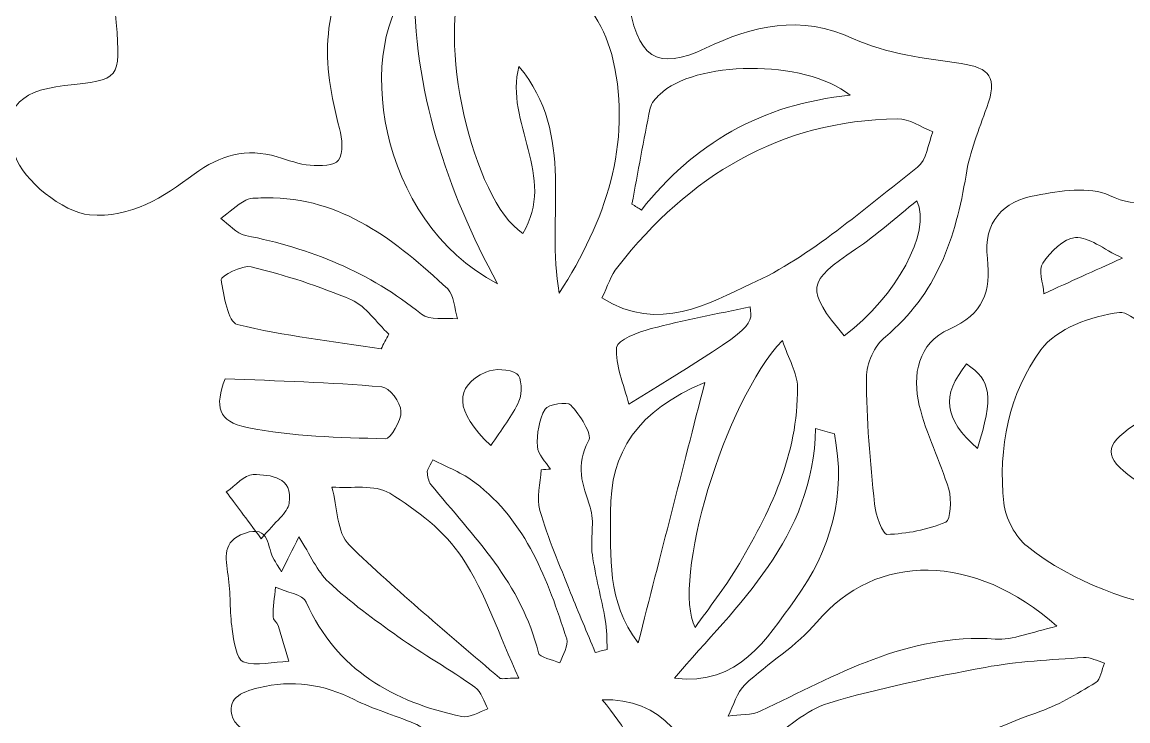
# Model space of a CAD drawing. Header units: inches. Extents: x 0.32 to 8.1, y -8.39 to -0.61.
# Drawn here: x 6.251 to 7.478, y -3.814 to -3.039 of the extents above; entities that cross this region are included whole.
import ezdxf

# ---------------------------------------------------------------- set-up
doc = ezdxf.new("R2010")
doc.units = ezdxf.units.IN
doc.header["$MEASUREMENT"] = 0
doc.layers.add('Layer 1', color=7, linetype='Continuous')

# ---------------------------------------------------------------- blocks, each defined once
blk = doc.blocks.new('block 2')
at = {"layer": 'Layer 1', "lineweight": 0}
for points, knots in [([(0.316, -8.3941), (0.316, -5.7992), (0.316, -3.2043), (0.316, -0.6095), (2.9109, -0.6095), (5.5058, -0.6095), (8.1006, -0.6095), (8.1006, -3.2034), (8.1006, -5.7974), (8.1006, -8.3939), (8.0751, -8.3939), (8.055, -8.3939), (8.0349, -8.3939), (5.4619, -8.394), (2.889, -8.394), (0.316, -8.3941)], [0, 0, 0, 0, 1, 1, 1, 2, 2, 2, 3, 3, 3, 4, 4, 4, 5, 5, 5, 5]), ([(6.9234, -3.0086), (6.932, -3.0807), (6.9563, -3.093), (7.0093, -3.0679), (7.0613, -3.0433), (7.1145, -3.0299), (7.1736, -3.0573), (7.2099, -3.0742), (7.2526, -3.0791), (7.293, -3.0849), (7.325, -3.0895), (7.3335, -3.1008), (7.3215, -3.1336), (7.3125, -3.1582), (7.3026, -3.1831), (7.2984, -3.2088), (7.287, -3.2781), (7.2658, -3.341), (7.2089, -3.3879), (7.1971, -3.3977), (7.1878, -3.4179), (7.1878, -3.4333), (7.1878, -3.48), (7.1922, -3.5267), (7.1968, -3.5733), (7.198, -3.5855), (7.2062, -3.6074), (7.2106, -3.6073), (7.2327, -3.6065), (7.2556, -3.6023), (7.2759, -3.5937), (7.2814, -3.5914), (7.2826, -3.5687), (7.2792, -3.5572), (7.2699, -3.5258), (7.2541, -3.4961), (7.2466, -3.4644), (7.2385, -3.4305), (7.245, -3.3948), (7.2799, -3.3796), (7.3177, -3.3631), (7.3266, -3.3375), (7.3221, -3.301), (7.3172, -3.2605), (7.3397, -3.2376), (7.3761, -3.2311), (7.4029, -3.2263), (7.4353, -3.2208), (7.4577, -3.2313), (7.4904, -3.2468), (7.5136, -3.2387), (7.5438, -3.2283), (7.5777, -3.2166), (7.582, -3.2001), (7.5695, -3.172), (7.527, -3.0763), (7.4875, -2.979), (7.4406, -2.8855), (7.3959, -2.7962), (7.3439, -2.7107), (7.2939, -2.6241), (7.2833, -2.6057), (7.2677, -2.59), (7.2502, -2.5676), (7.2191, -2.6203), (7.1781, -2.6319), (7.1289, -2.6317), (7.0763, -2.6314), (7.0694, -2.6461), (7.0958, -2.6932), (7.1327, -2.7592), (7.146, -2.8252), (7.1052, -2.8949), (7.0978, -2.9076), (7.0946, -2.9234), (7.0922, -2.9383), (7.0828, -2.9984), (7.0714, -3.0084), (7.0085, -3.0086), (6.9811, -3.0086), (6.9537, -3.0086), (6.9234, -3.0086)], [0, 0, 0, 0, 1, 1, 1, 2, 2, 2, 3, 3, 3, 4, 4, 4, 5, 5, 5, 6, 6, 6, 7, 7, 7, 8, 8, 8, 9, 9, 9, 10, 10, 10, 11, 11, 11, 12, 12, 12, 13, 13, 13, 14, 14, 14, 15, 15, 15, 16, 16, 16, 17, 17, 17, 18, 18, 18, 19, 19, 19, 20, 20, 20, 21, 21, 21, 22, 22, 22, 23, 23, 23, 24, 24, 24, 25, 25, 25, 26, 26, 26, 27, 27, 27, 27]), ([(6.9234, -3.0086), (6.9537, -3.0086), (6.9811, -3.0086), (7.0085, -3.0086), (7.0714, -3.0084), (7.0828, -2.9984), (7.0922, -2.9383), (7.0946, -2.9234), (7.0978, -2.9076), (7.1052, -2.8949), (7.146, -2.8252), (7.1327, -2.7592), (7.0958, -2.6932), (7.0694, -2.6461), (7.0763, -2.6314), (7.1289, -2.6317), (7.1781, -2.6319), (7.2191, -2.6203), (7.2502, -2.5676), (7.2677, -2.59), (7.2833, -2.6057), (7.2939, -2.6241), (7.3439, -2.7107), (7.3959, -2.7962), (7.4406, -2.8855), (7.4875, -2.979), (7.527, -3.0763), (7.5695, -3.172), (7.582, -3.2001), (7.5777, -3.2166), (7.5438, -3.2283), (7.5136, -3.2387), (7.4904, -3.2468), (7.4577, -3.2313), (7.4353, -3.2208), (7.4029, -3.2263), (7.3761, -3.2311), (7.3397, -3.2376), (7.3172, -3.2605), (7.3221, -3.301), (7.3266, -3.3375), (7.3177, -3.3631), (7.2799, -3.3796), (7.245, -3.3948), (7.2385, -3.4305), (7.2466, -3.4644), (7.2541, -3.4961), (7.2699, -3.5258), (7.2792, -3.5572), (7.2826, -3.5687), (7.2814, -3.5914), (7.2759, -3.5937), (7.2556, -3.6023), (7.2327, -3.6065), (7.2106, -3.6073), (7.2062, -3.6074), (7.198, -3.5855), (7.1968, -3.5733), (7.1922, -3.5267), (7.1878, -3.48), (7.1878, -3.4333), (7.1878, -3.4179), (7.1971, -3.3977), (7.2089, -3.3879), (7.2658, -3.341), (7.287, -3.2781), (7.2984, -3.2088), (7.3026, -3.1831), (7.3125, -3.1582), (7.3215, -3.1336), (7.3335, -3.1008), (7.325, -3.0895), (7.293, -3.0849), (7.2526, -3.0791), (7.2099, -3.0742), (7.1736, -3.0573), (7.1145, -3.0299), (7.0613, -3.0433), (7.0093, -3.0679), (6.9563, -3.093), (6.932, -3.0807), (6.9234, -3.0086)], [0, 0, 0, 0, 1, 1, 1, 2, 2, 2, 3, 3, 3, 4, 4, 4, 5, 5, 5, 6, 6, 6, 7, 7, 7, 8, 8, 8, 9, 9, 9, 10, 10, 10, 11, 11, 11, 12, 12, 12, 13, 13, 13, 14, 14, 14, 15, 15, 15, 16, 16, 16, 17, 17, 17, 18, 18, 18, 19, 19, 19, 20, 20, 20, 21, 21, 21, 22, 22, 22, 23, 23, 23, 24, 24, 24, 25, 25, 25, 26, 26, 26, 27, 27, 27, 27]), ([(6.6853, -2.7637), (6.6801, -2.7698), (6.6756, -2.774), (6.6724, -2.779), (6.6059, -2.8845), (6.5152, -2.945), (6.3858, -2.9341), (6.3612, -2.9321), (6.3496, -2.9448), (6.3499, -2.9674), (6.3503, -2.9914), (6.3537, -3.0154), (6.3556, -3.0394), (6.3604, -3.1027), (6.3604, -3.1027), (6.2981, -3.1094), (6.2438, -3.1153), (6.2282, -3.1375), (6.2434, -3.187), (6.2517, -3.214), (6.2966, -3.2502), (6.3258, -3.2527), (6.3718, -3.2568), (6.408, -3.2329), (6.4419, -3.2077), (6.4709, -3.1861), (6.4998, -3.1781), (6.5342, -3.1884), (6.5463, -3.1921), (6.5585, -3.1967), (6.5709, -3.1977), (6.5816, -3.1985), (6.5982, -3.1984), (6.6021, -3.1922), (6.6076, -3.1836), (6.6064, -3.1683), (6.6034, -3.1571), (6.5836, -3.085), (6.5802, -3.017), (6.6324, -2.9538), (6.6603, -2.92), (6.682, -2.8806), (6.7026, -2.8416), (6.7169, -2.8146), (6.7162, -2.7861), (6.6853, -2.7637)], [0, 0, 0, 0, 1, 1, 1, 2, 2, 2, 3, 3, 3, 4, 4, 4, 5, 5, 5, 6, 6, 6, 7, 7, 7, 8, 8, 8, 9, 9, 9, 10, 10, 10, 11, 11, 11, 12, 12, 12, 13, 13, 13, 14, 14, 14, 15, 15, 15, 15]), ([(6.6853, -2.7637), (6.7162, -2.7861), (6.7169, -2.8146), (6.7026, -2.8416), (6.682, -2.8806), (6.6603, -2.92), (6.6324, -2.9538), (6.5802, -3.017), (6.5836, -3.085), (6.6034, -3.1571), (6.6064, -3.1683), (6.6076, -3.1836), (6.6021, -3.1922), (6.5982, -3.1984), (6.5816, -3.1985), (6.5709, -3.1977), (6.5585, -3.1967), (6.5463, -3.1921), (6.5342, -3.1884), (6.4998, -3.1781), (6.4709, -3.1861), (6.4419, -3.2077), (6.408, -3.2329), (6.3718, -3.2568), (6.3258, -3.2527), (6.2966, -3.2502), (6.2517, -3.214), (6.2434, -3.187), (6.2282, -3.1375), (6.2438, -3.1153), (6.2981, -3.1094), (6.3604, -3.1027), (6.3604, -3.1027), (6.3556, -3.0394), (6.3537, -3.0154), (6.3503, -2.9914), (6.3499, -2.9674), (6.3496, -2.9448), (6.3612, -2.9321), (6.3858, -2.9341), (6.5152, -2.945), (6.6059, -2.8845), (6.6724, -2.779), (6.6756, -2.774), (6.6801, -2.7698), (6.6853, -2.7637)], [0, 0, 0, 0, 1, 1, 1, 2, 2, 2, 3, 3, 3, 4, 4, 4, 5, 5, 5, 6, 6, 6, 7, 7, 7, 8, 8, 8, 9, 9, 9, 10, 10, 10, 11, 11, 11, 12, 12, 12, 13, 13, 13, 14, 14, 14, 15, 15, 15, 15]), ([(6.7424, -2.9863), (6.7096, -3.0539), (6.7509, -3.2364), (6.8065, -3.2733), (6.8451, -3.211), (6.7859, -3.1495), (6.8023, -3.0882), (6.8663, -3.1639), (6.8314, -3.2554), (6.8471, -3.3395), (6.8988, -3.2593), (6.9277, -3.1741), (6.907, -3.0818), (6.8903, -3.0075), (6.8281, -2.97), (6.7693, -2.9331), (6.7658, -2.935), (6.7624, -2.937), (6.759, -2.9389), (6.7644, -2.9638), (6.7698, -2.9887), (6.7753, -3.0136), (6.7727, -3.0146), (6.7702, -3.0156), (6.7676, -3.0166), (6.7601, -3.0076), (6.7526, -2.9986), (6.7424, -2.9863)], [0, 0, 0, 0, 1, 1, 1, 2, 2, 2, 3, 3, 3, 4, 4, 4, 5, 5, 5, 6, 6, 6, 7, 7, 7, 8, 8, 8, 9, 9, 9, 9]), ([(6.7424, -2.9863), (6.7526, -2.9986), (6.7601, -3.0076), (6.7676, -3.0166), (6.7702, -3.0156), (6.7727, -3.0146), (6.7753, -3.0136), (6.7698, -2.9887), (6.7644, -2.9638), (6.759, -2.9389), (6.7624, -2.937), (6.7658, -2.935), (6.7693, -2.9331), (6.8281, -2.97), (6.8903, -3.0075), (6.907, -3.0818), (6.9277, -3.1741), (6.8988, -3.2593), (6.8471, -3.3395), (6.8314, -3.2554), (6.8663, -3.1639), (6.8023, -3.0882), (6.7859, -3.1495), (6.8451, -3.211), (6.8065, -3.2733), (6.7509, -3.2364), (6.7096, -3.0539), (6.7424, -2.9863)], [0, 0, 0, 0, 1, 1, 1, 2, 2, 2, 3, 3, 3, 4, 4, 4, 5, 5, 5, 6, 6, 6, 7, 7, 7, 8, 8, 8, 9, 9, 9, 9]), ([(6.6861, -2.9935), (6.6182, -3.0637), (6.6443, -3.2594), (6.7785, -3.3291), (6.7219, -3.2244), (6.6849, -3.1144), (6.6861, -2.9935)], [0, 0, 0, 0, 1, 1, 1, 2, 2, 2, 2]), ([(6.6861, -2.9935), (6.6849, -3.1144), (6.7219, -3.2244), (6.7785, -3.3291), (6.6443, -3.2594), (6.6182, -3.0637), (6.6861, -2.9935)], [0, 0, 0, 0, 1, 1, 1, 2, 2, 2, 2]), ([(6.9278, -3.2409), (6.9313, -3.243), (6.9347, -3.2452), (6.9382, -3.2474), (6.9963, -3.1741), (7.071, -3.1299), (7.1698, -3.1201), (7.1187, -3.079), (6.9959, -3.0822), (6.9586, -3.1191), (6.9542, -3.1235), (6.9491, -3.1288), (6.9479, -3.1345), (6.9406, -3.1698), (6.9344, -3.2054), (6.9278, -3.2409)], [0, 0, 0, 0, 1, 1, 1, 2, 2, 2, 3, 3, 3, 4, 4, 4, 5, 5, 5, 5]), ([(6.9278, -3.2409), (6.9344, -3.2054), (6.9406, -3.1698), (6.9479, -3.1345), (6.9491, -3.1288), (6.9542, -3.1235), (6.9586, -3.1191), (6.9959, -3.0822), (7.1187, -3.079), (7.1698, -3.1201), (7.071, -3.1299), (6.9963, -3.1741), (6.9382, -3.2474), (6.9347, -3.2452), (6.9313, -3.243), (6.9278, -3.2409)], [0, 0, 0, 0, 1, 1, 1, 2, 2, 2, 3, 3, 3, 4, 4, 4, 5, 5, 5, 5]), ([(6.8945, -3.3449), (6.9575, -3.3847), (7.0138, -3.3503), (7.0598, -3.3294), (7.1272, -3.2988), (7.1846, -3.2457), (7.2447, -3.2), (7.2546, -3.1925), (7.2562, -3.174), (7.2616, -3.1605), (7.2485, -3.1555), (7.2353, -3.1461), (7.2223, -3.1462), (7.0912, -3.1481), (6.9911, -3.21), (6.9119, -3.3103), (6.9044, -3.3197), (6.9008, -3.3322), (6.8945, -3.3449)], [0, 0, 0, 0, 1, 1, 1, 2, 2, 2, 3, 3, 3, 4, 4, 4, 5, 5, 5, 6, 6, 6, 6]), ([(6.8945, -3.3449), (6.9008, -3.3322), (6.9044, -3.3197), (6.9119, -3.3103), (6.9911, -3.21), (7.0912, -3.1481), (7.2223, -3.1462), (7.2353, -3.1461), (7.2485, -3.1555), (7.2616, -3.1605), (7.2562, -3.174), (7.2546, -3.1925), (7.2447, -3.2), (7.1846, -3.2457), (7.1272, -3.2988), (7.0598, -3.3294), (7.0138, -3.3503), (6.9575, -3.3847), (6.8945, -3.3449)], [0, 0, 0, 0, 1, 1, 1, 2, 2, 2, 3, 3, 3, 4, 4, 4, 5, 5, 5, 6, 6, 6, 6]), ([(6.5218, -3.2338), (6.5142, -3.2345), (6.5056, -3.2332), (6.4994, -3.2364), (6.4893, -3.2417), (6.4808, -3.2499), (6.4716, -3.2569), (6.4806, -3.2633), (6.489, -3.2736), (6.4989, -3.2756), (6.5708, -3.2899), (6.6367, -3.3159), (6.6941, -3.363), (6.703, -3.3702), (6.7206, -3.3667), (6.7342, -3.3682), (6.7308, -3.3569), (6.7308, -3.342), (6.7233, -3.335), (6.6663, -3.2817), (6.6063, -3.2331), (6.5218, -3.2338)], [0, 0, 0, 0, 1, 1, 1, 2, 2, 2, 3, 3, 3, 4, 4, 4, 5, 5, 5, 6, 6, 6, 7, 7, 7, 7]), ([(6.5218, -3.2338), (6.6063, -3.2331), (6.6663, -3.2817), (6.7233, -3.335), (6.7308, -3.342), (6.7308, -3.3569), (6.7342, -3.3682), (6.7206, -3.3667), (6.703, -3.3702), (6.6941, -3.363), (6.6367, -3.3159), (6.5708, -3.2899), (6.4989, -3.2756), (6.489, -3.2736), (6.4806, -3.2633), (6.4716, -3.2569), (6.4808, -3.2499), (6.4893, -3.2417), (6.4994, -3.2364), (6.5056, -3.2332), (6.5142, -3.2345), (6.5218, -3.2338)], [0, 0, 0, 0, 1, 1, 1, 2, 2, 2, 3, 3, 3, 4, 4, 4, 5, 5, 5, 6, 6, 6, 7, 7, 7, 7]), ([(7.1633, -3.3871), (7.2218, -3.3424), (7.2597, -3.2725), (7.244, -3.2371), (7.2211, -3.2554), (7.1996, -3.2749), (7.1757, -3.2909), (7.1218, -3.327), (7.12, -3.3351), (7.1633, -3.3871)], [0, 0, 0, 0, 1, 1, 1, 2, 2, 2, 3, 3, 3, 3]), ([(7.1633, -3.3871), (7.12, -3.3351), (7.1218, -3.327), (7.1757, -3.2909), (7.1996, -3.2749), (7.2211, -3.2554), (7.244, -3.2371), (7.2597, -3.2725), (7.2218, -3.3424), (7.1633, -3.3871)], [0, 0, 0, 0, 1, 1, 1, 2, 2, 2, 3, 3, 3, 3]), ([(7.4719, -3.3007), (7.4501, -3.2905), (7.4345, -3.277), (7.4198, -3.278), (7.4068, -3.2788), (7.392, -3.2937), (7.3835, -3.3062), (7.3784, -3.3137), (7.384, -3.3283), (7.3848, -3.3402), (7.415, -3.3265), (7.4381, -3.316), (7.4719, -3.3007)], [0, 0, 0, 0, 1, 1, 1, 2, 2, 2, 3, 3, 3, 4, 4, 4, 4]), ([(7.4719, -3.3007), (7.4381, -3.316), (7.415, -3.3265), (7.3848, -3.3402), (7.384, -3.3283), (7.3784, -3.3137), (7.3835, -3.3062), (7.392, -3.2937), (7.4068, -3.2788), (7.4198, -3.278), (7.4345, -3.277), (7.4501, -3.2905), (7.4719, -3.3007)], [0, 0, 0, 0, 1, 1, 1, 2, 2, 2, 3, 3, 3, 4, 4, 4, 4]), ([(6.6494, -3.4014), (6.6522, -3.396), (6.6551, -3.3906), (6.6579, -3.3852), (6.6443, -3.3722), (6.6328, -3.3542), (6.6165, -3.3471), (6.5808, -3.3316), (6.5431, -3.3199), (6.5053, -3.3104), (6.4954, -3.308), (6.4714, -3.3211), (6.4719, -3.3245), (6.4745, -3.3422), (6.4798, -3.3718), (6.4898, -3.3743), (6.542, -3.3872), (6.596, -3.3931), (6.6494, -3.4014)], [0, 0, 0, 0, 1, 1, 1, 2, 2, 2, 3, 3, 3, 4, 4, 4, 5, 5, 5, 6, 6, 6, 6]), ([(6.6494, -3.4014), (6.596, -3.3931), (6.542, -3.3872), (6.4898, -3.3743), (6.4798, -3.3718), (6.4745, -3.3422), (6.4719, -3.3245), (6.4714, -3.3211), (6.4954, -3.308), (6.5053, -3.3104), (6.5431, -3.3199), (6.5808, -3.3316), (6.6165, -3.3471), (6.6328, -3.3542), (6.6443, -3.3722), (6.6579, -3.3852), (6.6551, -3.3906), (6.6522, -3.396), (6.6494, -3.4014)], [0, 0, 0, 0, 1, 1, 1, 2, 2, 2, 3, 3, 3, 4, 4, 4, 5, 5, 5, 6, 6, 6, 6]), ([(6.9242, -3.4628), (7.0621, -3.3776), (7.0621, -3.3776), (7.0589, -3.3548), (7.0223, -3.3627), (6.9854, -3.3695), (6.9491, -3.379), (6.9348, -3.3827), (6.9113, -3.3917), (6.9107, -3.3998), (6.9091, -3.4194), (6.9185, -3.4399), (6.9242, -3.4628)], [0, 0, 0, 0, 1, 1, 1, 2, 2, 2, 3, 3, 3, 4, 4, 4, 4]), ([(6.9242, -3.4628), (6.9185, -3.4399), (6.9091, -3.4194), (6.9107, -3.3998), (6.9113, -3.3917), (6.9348, -3.3827), (6.9491, -3.379), (6.9854, -3.3695), (7.0223, -3.3627), (7.0589, -3.3548), (7.0621, -3.3776), (7.0621, -3.3776), (6.9242, -3.4628)], [0, 0, 0, 0, 1, 1, 1, 2, 2, 2, 3, 3, 3, 4, 4, 4, 4]), ([(7.7692, -4.9648), (7.7727, -4.9652), (7.7762, -4.9656), (7.7797, -4.966), (7.7851, -4.9513), (7.7939, -4.9368), (7.7951, -4.9217), (7.8039, -4.8156), (7.8147, -4.7095), (7.8179, -4.6032), (7.824, -4.4029), (7.8169, -4.2031), (7.7826, -4.0049), (7.7654, -3.9055), (7.752, -3.8053), (7.7352, -3.7057), (7.7296, -3.6725), (7.72, -3.6398), (7.7105, -3.6074), (7.6996, -3.5703), (7.687, -3.5338), (7.6747, -3.4972), (7.671, -3.4862), (7.6659, -3.4756), (7.6615, -3.4648), (7.651, -3.4729), (7.6394, -3.4798), (7.6305, -3.4893), (7.6239, -3.4965), (7.621, -3.5071), (7.6161, -3.516), (7.5879, -3.5675), (7.5316, -3.5799), (7.4838, -3.5452), (7.4514, -3.5218), (7.451, -3.5084), (7.4843, -3.4866), (7.5129, -3.4677), (7.5299, -3.4414), (7.5168, -3.4099), (7.5083, -3.3893), (7.483, -3.3594), (7.4686, -3.3611), (7.4377, -3.3649), (7.3987, -3.379), (7.3815, -3.4025), (7.3458, -3.4509), (7.3338, -3.5115), (7.3404, -3.5724), (7.3423, -3.5894), (7.353, -3.61), (7.3663, -3.6204), (7.4187, -3.6617), (7.4804, -3.6828), (7.5459, -3.6943), (7.5608, -3.6969), (7.5744, -3.7061), (7.5886, -3.7123), (7.5812, -3.7248), (7.5766, -3.7406), (7.566, -3.7492), (7.5344, -3.775), (7.5108, -3.8037), (7.5044, -3.8458), (7.4929, -3.9219), (7.4415, -3.9644), (7.3746, -3.9915), (7.3246, -4.0117), (7.3176, -4.0294), (7.3584, -4.0663), (7.4135, -4.1163), (7.4508, -4.1763), (7.4803, -4.2431), (7.4854, -4.2546), (7.4973, -4.2637), (7.5075, -4.2722), (7.5155, -4.2789), (7.5257, -4.2829), (7.535, -4.2881), (7.5281, -4.2995), (7.5238, -4.3169), (7.5139, -4.3213), (7.4678, -4.3413), (7.4683, -4.3786), (7.469, -4.4197), (7.4702, -4.4892), (7.4679, -4.5587), (7.4671, -4.6283), (7.4669, -4.6447), (7.4627, -4.6625), (7.4677, -4.6771), (7.4721, -4.6899), (7.485, -4.7051), (7.4974, -4.709), (7.6143, -4.7451), (7.7072, -4.8084), (7.7545, -4.9264), (7.7596, -4.9391), (7.7644, -4.952), (7.7692, -4.9648)], [0, 0, 0, 0, 1, 1, 1, 2, 2, 2, 3, 3, 3, 4, 4, 4, 5, 5, 5, 6, 6, 6, 7, 7, 7, 8, 8, 8, 9, 9, 9, 10, 10, 10, 11, 11, 11, 12, 12, 12, 13, 13, 13, 14, 14, 14, 15, 15, 15, 16, 16, 16, 17, 17, 17, 18, 18, 18, 19, 19, 19, 20, 20, 20, 21, 21, 21, 22, 22, 22, 23, 23, 23, 24, 24, 24, 25, 25, 25, 26, 26, 26, 27, 27, 27, 28, 28, 28, 29, 29, 29, 30, 30, 30, 31, 31, 31, 32, 32, 32, 33, 33, 33, 33]), ([(7.7692, -4.9648), (7.7644, -4.952), (7.7596, -4.9391), (7.7545, -4.9264), (7.7072, -4.8084), (7.6143, -4.7451), (7.4974, -4.709), (7.485, -4.7051), (7.4721, -4.6899), (7.4677, -4.6771), (7.4627, -4.6625), (7.4669, -4.6447), (7.4671, -4.6283), (7.4679, -4.5587), (7.4702, -4.4892), (7.469, -4.4197), (7.4683, -4.3786), (7.4678, -4.3413), (7.5139, -4.3213), (7.5238, -4.3169), (7.5281, -4.2995), (7.535, -4.2881), (7.5257, -4.2829), (7.5155, -4.2789), (7.5075, -4.2722), (7.4973, -4.2637), (7.4854, -4.2546), (7.4803, -4.2431), (7.4508, -4.1763), (7.4135, -4.1163), (7.3584, -4.0663), (7.3176, -4.0294), (7.3246, -4.0117), (7.3746, -3.9915), (7.4415, -3.9644), (7.4929, -3.9219), (7.5044, -3.8458), (7.5108, -3.8037), (7.5344, -3.775), (7.566, -3.7492), (7.5766, -3.7406), (7.5812, -3.7248), (7.5886, -3.7123), (7.5744, -3.7061), (7.5608, -3.6969), (7.5459, -3.6943), (7.4804, -3.6828), (7.4187, -3.6617), (7.3663, -3.6204), (7.353, -3.61), (7.3423, -3.5894), (7.3404, -3.5724), (7.3338, -3.5115), (7.3458, -3.4509), (7.3815, -3.4025), (7.3987, -3.379), (7.4377, -3.3649), (7.4686, -3.3611), (7.483, -3.3594), (7.5083, -3.3893), (7.5168, -3.4099), (7.5299, -3.4414), (7.5129, -3.4677), (7.4843, -3.4866), (7.451, -3.5084), (7.4514, -3.5218), (7.4838, -3.5452), (7.5316, -3.5799), (7.5879, -3.5675), (7.6161, -3.516), (7.621, -3.5071), (7.6239, -3.4965), (7.6305, -3.4893), (7.6394, -3.4798), (7.651, -3.4729), (7.6615, -3.4648), (7.6659, -3.4756), (7.671, -3.4862), (7.6747, -3.4972), (7.687, -3.5338), (7.6996, -3.5703), (7.7105, -3.6074), (7.72, -3.6398), (7.7296, -3.6725), (7.7352, -3.7057), (7.752, -3.8053), (7.7654, -3.9055), (7.7826, -4.0049), (7.8169, -4.2031), (7.824, -4.4029), (7.8179, -4.6032), (7.8147, -4.7095), (7.8039, -4.8156), (7.7951, -4.9217), (7.7939, -4.9368), (7.7851, -4.9513), (7.7797, -4.966), (7.7762, -4.9656), (7.7727, -4.9652), (7.7692, -4.9648)], [0, 0, 0, 0, 1, 1, 1, 2, 2, 2, 3, 3, 3, 4, 4, 4, 5, 5, 5, 6, 6, 6, 7, 7, 7, 8, 8, 8, 9, 9, 9, 10, 10, 10, 11, 11, 11, 12, 12, 12, 13, 13, 13, 14, 14, 14, 15, 15, 15, 16, 16, 16, 17, 17, 17, 18, 18, 18, 19, 19, 19, 20, 20, 20, 21, 21, 21, 22, 22, 22, 23, 23, 23, 24, 24, 24, 25, 25, 25, 26, 26, 26, 27, 27, 27, 28, 28, 28, 29, 29, 29, 30, 30, 30, 31, 31, 31, 32, 32, 32, 33, 33, 33, 33]), ([(6.998, -3.7105), (7.0139, -3.6878), (7.03, -3.6674), (7.0434, -3.6453), (7.0809, -3.5833), (7.1122, -3.5185), (7.1114, -3.4439), (7.1113, -3.4281), (7.1015, -3.4125), (7.0946, -3.3922), (7.0304, -3.4598), (6.971, -3.6593), (6.998, -3.7105)], [0, 0, 0, 0, 1, 1, 1, 2, 2, 2, 3, 3, 3, 4, 4, 4, 4]), ([(6.998, -3.7105), (6.971, -3.6593), (7.0304, -3.4598), (7.0946, -3.3922), (7.1015, -3.4125), (7.1113, -3.4281), (7.1114, -3.4439), (7.1122, -3.5185), (7.0809, -3.5833), (7.0434, -3.6453), (7.03, -3.6674), (7.0139, -3.6878), (6.998, -3.7105)], [0, 0, 0, 0, 1, 1, 1, 2, 2, 2, 3, 3, 3, 4, 4, 4, 4]), ([(6.771, -3.5088), (6.7829, -3.4907), (6.7951, -3.4761), (6.8024, -3.4594), (6.8063, -3.4508), (6.8055, -3.4325), (6.8002, -3.4292), (6.7914, -3.4237), (6.7754, -3.4229), (6.7657, -3.4272), (6.7302, -3.4429), (6.7307, -3.4706), (6.771, -3.5088)], [0, 0, 0, 0, 1, 1, 1, 2, 2, 2, 3, 3, 3, 4, 4, 4, 4]), ([(6.771, -3.5088), (6.7307, -3.4706), (6.7302, -3.4429), (6.7657, -3.4272), (6.7754, -3.4229), (6.7914, -3.4237), (6.8002, -3.4292), (6.8055, -3.4325), (6.8063, -3.4508), (6.8024, -3.4594), (6.7951, -3.4761), (6.7829, -3.4907), (6.771, -3.5088)], [0, 0, 0, 0, 1, 1, 1, 2, 2, 2, 3, 3, 3, 4, 4, 4, 4]), ([(7.311, -3.5118), (7.3293, -3.4545), (7.3267, -3.4363), (7.299, -3.4182), (7.2708, -3.4531), (7.2735, -3.4789), (7.311, -3.5118)], [0, 0, 0, 0, 1, 1, 1, 2, 2, 2, 2]), ([(7.311, -3.5118), (7.2735, -3.4789), (7.2708, -3.4531), (7.299, -3.4182), (7.3267, -3.4363), (7.3293, -3.4545), (7.311, -3.5118)], [0, 0, 0, 0, 1, 1, 1, 2, 2, 2, 2]), ([(6.4763, -3.4345), (6.4649, -3.465), (6.4678, -3.4821), (6.5009, -3.4887), (6.5509, -3.4987), (6.6028, -3.4997), (6.654, -3.5012), (6.66, -3.5014), (6.672, -3.481), (6.6715, -3.4706), (6.6711, -3.4609), (6.6585, -3.4442), (6.6501, -3.4435), (6.5927, -3.4386), (6.535, -3.4371), (6.4763, -3.4345)], [0, 0, 0, 0, 1, 1, 1, 2, 2, 2, 3, 3, 3, 4, 4, 4, 5, 5, 5, 5]), ([(6.4763, -3.4345), (6.535, -3.4371), (6.5927, -3.4386), (6.6501, -3.4435), (6.6585, -3.4442), (6.6711, -3.4609), (6.6715, -3.4706), (6.672, -3.481), (6.66, -3.5014), (6.654, -3.5012), (6.6028, -3.4997), (6.5509, -3.4987), (6.5009, -3.4887), (6.4678, -3.4821), (6.4649, -3.465), (6.4763, -3.4345)], [0, 0, 0, 0, 1, 1, 1, 2, 2, 2, 3, 3, 3, 4, 4, 4, 5, 5, 5, 5]), ([(7.0086, -3.4386), (6.9339, -3.47), (6.9034, -3.5157), (6.9041, -3.5827), (6.9045, -3.6314), (6.8992, -3.6813), (6.9347, -3.7275), (6.9599, -3.6287), (6.9832, -3.5379), (7.0086, -3.4386)], [0, 0, 0, 0, 1, 1, 1, 2, 2, 2, 3, 3, 3, 3]), ([(7.0086, -3.4386), (6.9832, -3.5379), (6.9599, -3.6287), (6.9347, -3.7275), (6.8992, -3.6813), (6.9045, -3.6314), (6.9041, -3.5827), (6.9034, -3.5157), (6.9339, -3.47), (7.0086, -3.4386)], [0, 0, 0, 0, 1, 1, 1, 2, 2, 2, 3, 3, 3, 3]), ([(6.8871, -3.7382), (6.8915, -3.7371), (6.8959, -3.7359), (6.9003, -3.7348), (6.8997, -3.7238), (6.9001, -3.7126), (6.8982, -3.7019), (6.8939, -3.6778), (6.8872, -3.654), (6.8838, -3.6298), (6.8813, -3.6124), (6.8867, -3.5932), (6.8814, -3.5771), (6.8731, -3.552), (6.8644, -3.5304), (6.8797, -3.5035), (6.884, -3.496), (6.8699, -3.4748), (6.86, -3.4638), (6.8562, -3.4596), (6.8346, -3.4627), (6.8313, -3.4684), (6.8245, -3.48), (6.8222, -3.4958), (6.8228, -3.5097), (6.8231, -3.5183), (6.8321, -3.5265), (6.8373, -3.5349), (6.8339, -3.5351), (6.8306, -3.5353), (6.8272, -3.5355), (6.8264, -3.5506), (6.8216, -3.5669), (6.8256, -3.5806), (6.8346, -3.6117), (6.8477, -3.6416), (6.8596, -3.6719), (6.8684, -3.6941), (6.8779, -3.7161), (6.8871, -3.7382)], [0, 0, 0, 0, 1, 1, 1, 2, 2, 2, 3, 3, 3, 4, 4, 4, 5, 5, 5, 6, 6, 6, 7, 7, 7, 8, 8, 8, 9, 9, 9, 10, 10, 10, 11, 11, 11, 12, 12, 12, 13, 13, 13, 13]), ([(6.8871, -3.7382), (6.8779, -3.7161), (6.8684, -3.6941), (6.8596, -3.6719), (6.8477, -3.6416), (6.8346, -3.6117), (6.8256, -3.5806), (6.8216, -3.5669), (6.8264, -3.5506), (6.8272, -3.5355), (6.8306, -3.5353), (6.8339, -3.5351), (6.8373, -3.5349), (6.8321, -3.5265), (6.8231, -3.5183), (6.8228, -3.5097), (6.8222, -3.4958), (6.8245, -3.48), (6.8313, -3.4684), (6.8346, -3.4627), (6.8562, -3.4596), (6.86, -3.4638), (6.8699, -3.4748), (6.884, -3.496), (6.8797, -3.5035), (6.8644, -3.5304), (6.8731, -3.552), (6.8814, -3.5771), (6.8867, -3.5932), (6.8813, -3.6124), (6.8838, -3.6298), (6.8872, -3.654), (6.8939, -3.6778), (6.8982, -3.7019), (6.9001, -3.7126), (6.8997, -3.7238), (6.9003, -3.7348), (6.8959, -3.7359), (6.8915, -3.7371), (6.8871, -3.7382)], [0, 0, 0, 0, 1, 1, 1, 2, 2, 2, 3, 3, 3, 4, 4, 4, 5, 5, 5, 6, 6, 6, 7, 7, 7, 8, 8, 8, 9, 9, 9, 10, 10, 10, 11, 11, 11, 12, 12, 12, 13, 13, 13, 13]), ([(7.1523, -3.4958), (7.1454, -3.4937), (7.1384, -3.4917), (7.1315, -3.4897), (7.1293, -3.6113), (7.0455, -3.6845), (6.9748, -3.7667), (7.0466, -3.7758), (7.077, -3.723), (7.1087, -3.6796), (7.1485, -3.6251), (7.1659, -3.5624), (7.1523, -3.4958)], [0, 0, 0, 0, 1, 1, 1, 2, 2, 2, 3, 3, 3, 4, 4, 4, 4]), ([(7.1523, -3.4958), (7.1659, -3.5624), (7.1485, -3.6251), (7.1087, -3.6796), (7.077, -3.723), (7.0466, -3.7758), (6.9748, -3.7667), (7.0455, -3.6845), (7.1293, -3.6113), (7.1315, -3.4897), (7.1384, -3.4917), (7.1454, -3.4937), (7.1523, -3.4958)], [0, 0, 0, 0, 1, 1, 1, 2, 2, 2, 3, 3, 3, 4, 4, 4, 4]), ([(6.707, -3.5245), (6.7024, -3.5335), (6.7002, -3.5359), (6.7005, -3.5379), (6.7012, -3.5427), (6.7018, -3.5483), (6.7046, -3.5518), (6.7518, -3.6093), (6.8057, -3.6622), (6.8239, -3.7385), (6.8252, -3.7438), (6.8396, -3.7461), (6.8479, -3.7498), (6.8506, -3.7408), (6.8578, -3.7305), (6.8554, -3.7232), (6.8343, -3.658), (6.8109, -3.5934), (6.7536, -3.5496), (6.7397, -3.539), (6.7226, -3.5327), (6.707, -3.5245)], [0, 0, 0, 0, 1, 1, 1, 2, 2, 2, 3, 3, 3, 4, 4, 4, 5, 5, 5, 6, 6, 6, 7, 7, 7, 7]), ([(6.707, -3.5245), (6.7226, -3.5327), (6.7397, -3.539), (6.7536, -3.5496), (6.8109, -3.5934), (6.8343, -3.658), (6.8554, -3.7232), (6.8578, -3.7305), (6.8506, -3.7408), (6.8479, -3.7498), (6.8396, -3.7461), (6.8252, -3.7438), (6.8239, -3.7385), (6.8057, -3.6622), (6.7518, -3.6093), (6.7046, -3.5518), (6.7018, -3.5483), (6.7012, -3.5427), (6.7005, -3.5379), (6.7002, -3.5359), (6.7024, -3.5335), (6.707, -3.5245)], [0, 0, 0, 0, 1, 1, 1, 2, 2, 2, 3, 3, 3, 4, 4, 4, 5, 5, 5, 6, 6, 6, 7, 7, 7, 7]), ([(6.5164, -3.612), (6.5324, -3.5924), (6.5457, -3.5835), (6.5474, -3.5727), (6.552, -3.5434), (6.5268, -3.541), (6.5076, -3.5409), (6.4976, -3.5408), (6.4876, -3.5533), (6.4777, -3.5601), (6.4883, -3.5743), (6.499, -3.5886), (6.5164, -3.612)], [0, 0, 0, 0, 1, 1, 1, 2, 2, 2, 3, 3, 3, 4, 4, 4, 4]), ([(6.5164, -3.612), (6.499, -3.5886), (6.4883, -3.5743), (6.4777, -3.5601), (6.4876, -3.5533), (6.4976, -3.5408), (6.5076, -3.5409), (6.5268, -3.541), (6.552, -3.5434), (6.5474, -3.5727), (6.5457, -3.5835), (6.5324, -3.5924), (6.5164, -3.612)], [0, 0, 0, 0, 1, 1, 1, 2, 2, 2, 3, 3, 3, 4, 4, 4, 4]), ([(6.8022, -3.7667), (6.7804, -3.7189), (6.7653, -3.6724), (6.7394, -3.633), (6.7202, -3.6039), (6.6893, -3.5803), (6.6591, -3.5616), (6.6426, -3.5514), (6.6166, -3.5565), (6.5949, -3.5547), (6.6009, -3.5766), (6.6001, -3.6053), (6.6141, -3.619), (6.667, -3.6708), (6.7246, -3.7179), (6.7807, -3.7665), (6.7828, -3.7683), (6.7877, -3.7667), (6.8022, -3.7667)], [0, 0, 0, 0, 1, 1, 1, 2, 2, 2, 3, 3, 3, 4, 4, 4, 5, 5, 5, 6, 6, 6, 6]), ([(6.8022, -3.7667), (6.7877, -3.7667), (6.7828, -3.7683), (6.7807, -3.7665), (6.7246, -3.7179), (6.667, -3.6708), (6.6141, -3.619), (6.6001, -3.6053), (6.6009, -3.5766), (6.5949, -3.5547), (6.6166, -3.5565), (6.6426, -3.5514), (6.6591, -3.5616), (6.6893, -3.5803), (6.7202, -3.6039), (6.7394, -3.633), (6.7653, -3.6724), (6.7804, -3.7189), (6.8022, -3.7667)], [0, 0, 0, 0, 1, 1, 1, 2, 2, 2, 3, 3, 3, 4, 4, 4, 5, 5, 5, 6, 6, 6, 6]), ([(6.5388, -3.6488), (6.5345, -3.6416), (6.5327, -3.6385), (6.5308, -3.6355), (6.5226, -3.6226), (6.527, -3.5957), (6.4978, -3.6061), (6.4732, -3.6148), (6.4766, -3.6329), (6.4797, -3.6528), (6.4827, -3.6724), (6.4813, -3.6927), (6.4841, -3.7123), (6.4859, -3.7252), (6.4888, -3.7459), (6.4963, -3.7485), (6.5114, -3.7536), (6.5299, -3.7488), (6.547, -3.748), (6.5431, -3.7348), (6.5394, -3.7214), (6.5352, -3.7083), (6.534, -3.7048), (6.5294, -3.7018), (6.5295, -3.6987), (6.5296, -3.6877), (6.5312, -3.6769), (6.5322, -3.6659), (6.544, -3.6713), (6.5625, -3.6736), (6.5664, -3.6824), (6.6001, -3.7581), (6.6629, -3.7929), (6.739, -3.8094), (6.7477, -3.8113), (6.7583, -3.8039), (6.768, -3.8009), (6.7633, -3.7927), (6.7606, -3.7817), (6.7536, -3.7768), (6.7258, -3.7571), (6.6959, -3.7402), (6.6681, -3.7205), (6.6415, -3.7017), (6.615, -3.6823), (6.5913, -3.6602), (6.5782, -3.6481), (6.5709, -3.6298), (6.5582, -3.6099), (6.5505, -3.6253), (6.5457, -3.635), (6.5388, -3.6488)], [0, 0, 0, 0, 1, 1, 1, 2, 2, 2, 3, 3, 3, 4, 4, 4, 5, 5, 5, 6, 6, 6, 7, 7, 7, 8, 8, 8, 9, 9, 9, 10, 10, 10, 11, 11, 11, 12, 12, 12, 13, 13, 13, 14, 14, 14, 15, 15, 15, 16, 16, 16, 17, 17, 17, 17]), ([(6.5388, -3.6488), (6.5457, -3.635), (6.5505, -3.6253), (6.5582, -3.6099), (6.5709, -3.6298), (6.5782, -3.6481), (6.5913, -3.6602), (6.615, -3.6823), (6.6415, -3.7017), (6.6681, -3.7205), (6.6959, -3.7402), (6.7258, -3.7571), (6.7536, -3.7768), (6.7606, -3.7817), (6.7633, -3.7927), (6.768, -3.8009), (6.7583, -3.8039), (6.7477, -3.8113), (6.739, -3.8094), (6.6629, -3.7929), (6.6001, -3.7581), (6.5664, -3.6824), (6.5625, -3.6736), (6.544, -3.6713), (6.5322, -3.6659), (6.5312, -3.6769), (6.5296, -3.6877), (6.5295, -3.6987), (6.5294, -3.7018), (6.534, -3.7048), (6.5352, -3.7083), (6.5394, -3.7214), (6.5431, -3.7348), (6.547, -3.748), (6.5299, -3.7488), (6.5114, -3.7536), (6.4963, -3.7485), (6.4888, -3.7459), (6.4859, -3.7252), (6.4841, -3.7123), (6.4813, -3.6927), (6.4827, -3.6724), (6.4797, -3.6528), (6.4766, -3.6329), (6.4732, -3.6148), (6.4978, -3.6061), (6.527, -3.5957), (6.5226, -3.6226), (6.5308, -3.6355), (6.5327, -3.6385), (6.5345, -3.6416), (6.5388, -3.6488)], [0, 0, 0, 0, 1, 1, 1, 2, 2, 2, 3, 3, 3, 4, 4, 4, 5, 5, 5, 6, 6, 6, 7, 7, 7, 8, 8, 8, 9, 9, 9, 10, 10, 10, 11, 11, 11, 12, 12, 12, 13, 13, 13, 14, 14, 14, 15, 15, 15, 16, 16, 16, 17, 17, 17, 17]), ([(7.3991, -3.7092), (7.3082, -3.6274), (7.1986, -3.6264), (7.1329, -3.7046), (7.1106, -3.7312), (7.0787, -3.7497), (7.0531, -3.774), (7.044, -3.7825), (7.0406, -3.797), (7.0346, -3.8088), (7.0468, -3.807), (7.0604, -3.8082), (7.0709, -3.8031), (7.1536, -3.7635), (7.2335, -3.7167), (7.3309, -3.7233), (7.3504, -3.7247), (7.3706, -3.7155), (7.3991, -3.7092)], [0, 0, 0, 0, 1, 1, 1, 2, 2, 2, 3, 3, 3, 4, 4, 4, 5, 5, 5, 6, 6, 6, 6]), ([(7.3991, -3.7092), (7.3706, -3.7155), (7.3504, -3.7247), (7.3309, -3.7233), (7.2335, -3.7167), (7.1536, -3.7635), (7.0709, -3.8031), (7.0604, -3.8082), (7.0468, -3.807), (7.0346, -3.8088), (7.0406, -3.797), (7.044, -3.7825), (7.0531, -3.774), (7.0787, -3.7497), (7.1106, -3.7312), (7.1329, -3.7046), (7.1986, -3.6264), (7.3082, -3.6274), (7.3991, -3.7092)], [0, 0, 0, 0, 1, 1, 1, 2, 2, 2, 3, 3, 3, 4, 4, 4, 5, 5, 5, 6, 6, 6, 6]), ([(7.076, -3.838), (7.0786, -3.8439), (7.0811, -3.8499), (7.0836, -3.8558), (7.1042, -3.8535), (7.1247, -3.8511), (7.1453, -3.8489), (7.1728, -3.8458), (7.2015, -3.8364), (7.2276, -3.8411), (7.2837, -3.8511), (7.3279, -3.8213), (7.376, -3.8054), (7.3994, -3.7976), (7.4211, -3.7844), (7.4423, -3.7717), (7.4479, -3.7684), (7.4489, -3.7575), (7.4519, -3.7501), (7.4442, -3.7478), (7.4364, -3.7432), (7.4289, -3.7438), (7.3923, -3.7465), (7.3554, -3.7481), (7.3195, -3.7548), (7.2612, -3.7656), (7.2028, -3.7775), (7.1461, -3.7944), (7.1207, -3.8021), (7.0993, -3.8231), (7.076, -3.838)], [0, 0, 0, 0, 1, 1, 1, 2, 2, 2, 3, 3, 3, 4, 4, 4, 5, 5, 5, 6, 6, 6, 7, 7, 7, 8, 8, 8, 9, 9, 9, 10, 10, 10, 10]), ([(7.076, -3.838), (7.0993, -3.8231), (7.1207, -3.8021), (7.1461, -3.7944), (7.2028, -3.7775), (7.2612, -3.7656), (7.3195, -3.7548), (7.3554, -3.7481), (7.3923, -3.7465), (7.4289, -3.7438), (7.4364, -3.7432), (7.4442, -3.7478), (7.4519, -3.7501), (7.4489, -3.7575), (7.4479, -3.7684), (7.4423, -3.7717), (7.4211, -3.7844), (7.3994, -3.7976), (7.376, -3.8054), (7.3279, -3.8213), (7.2837, -3.8511), (7.2276, -3.8411), (7.2015, -3.8364), (7.1728, -3.8458), (7.1453, -3.8489), (7.1247, -3.8511), (7.1042, -3.8535), (7.0836, -3.8558), (7.0811, -3.8499), (7.0786, -3.8439), (7.076, -3.838)], [0, 0, 0, 0, 1, 1, 1, 2, 2, 2, 3, 3, 3, 4, 4, 4, 5, 5, 5, 6, 6, 6, 7, 7, 7, 8, 8, 8, 9, 9, 9, 10, 10, 10, 10]), ([(6.7194, -3.8376), (6.7011, -3.8261), (6.6941, -3.8203), (6.686, -3.8169), (6.6641, -3.8077), (6.6409, -3.8011), (6.6196, -3.7905), (6.5854, -3.7734), (6.5511, -3.7681), (6.5135, -3.7774), (6.4936, -3.7823), (6.4769, -3.7897), (6.4851, -3.8112), (6.4891, -3.8216), (6.5076, -3.8323), (6.5199, -3.8327), (6.5736, -3.8345), (6.6282, -3.8235), (6.6793, -3.8517), (6.6853, -3.855), (6.6984, -3.8454), (6.7194, -3.8376)], [0, 0, 0, 0, 1, 1, 1, 2, 2, 2, 3, 3, 3, 4, 4, 4, 5, 5, 5, 6, 6, 6, 7, 7, 7, 7]), ([(6.7194, -3.8376), (6.6984, -3.8454), (6.6853, -3.855), (6.6793, -3.8517), (6.6282, -3.8235), (6.5736, -3.8345), (6.5199, -3.8327), (6.5076, -3.8323), (6.4891, -3.8216), (6.4851, -3.8112), (6.4769, -3.7897), (6.4936, -3.7823), (6.5135, -3.7774), (6.5511, -3.7681), (6.5854, -3.7734), (6.6196, -3.7905), (6.6409, -3.8011), (6.6641, -3.8077), (6.686, -3.8169), (6.6941, -3.8203), (6.7011, -3.8261), (6.7194, -3.8376)], [0, 0, 0, 0, 1, 1, 1, 2, 2, 2, 3, 3, 3, 4, 4, 4, 5, 5, 5, 6, 6, 6, 7, 7, 7, 7]), ([(6.8947, -3.7909), (6.9462, -3.8506), (6.9601, -3.912), (6.9242, -3.9789), (6.9761, -3.9808), (7.0021, -3.9506), (7.0018, -3.9001), (7.0015, -3.838), (6.9588, -3.7876), (6.8947, -3.7909)], [0, 0, 0, 0, 1, 1, 1, 2, 2, 2, 3, 3, 3, 3]), ([(6.8947, -3.7909), (6.9588, -3.7876), (7.0015, -3.838), (7.0018, -3.9001), (7.0021, -3.9506), (6.9761, -3.9808), (6.9242, -3.9789), (6.9601, -3.912), (6.9462, -3.8506), (6.8947, -3.7909)], [0, 0, 0, 0, 1, 1, 1, 2, 2, 2, 3, 3, 3, 3])]:
    blk.add_open_spline(points, degree=3, knots=knots, dxfattribs=at)

msp = doc.modelspace()

# ---------------------------------------------------------------- block references
at = {"layer": 'Layer 1'}
msp.add_blockref('block 2', (0, 0), dxfattribs=at)

doc.saveas('drawing.dxf')
